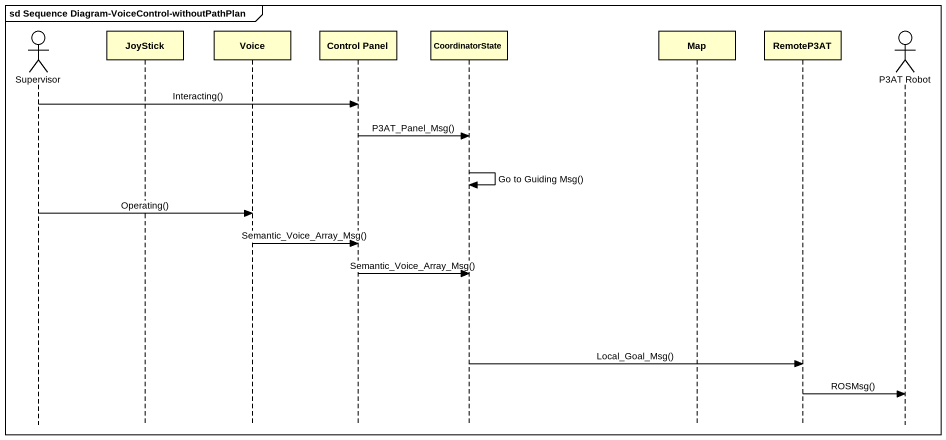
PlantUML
@startuml
mainframe sd Sequence Diagram-VoiceControl-withoutPathPlan
hide footbox
actor Supervisor
participant JoyStick
participant Voice
participant "Control Panel" as Control_Panel
participant CoordinatorState
participant "Map" as Map_
participant RemoteP3AT
actor "P3AT Robot" as P3AT_Robot

Supervisor -> Control_Panel : Interacting()
Control_Panel -> CoordinatorState : P3AT_Panel_Msg()
CoordinatorState -> CoordinatorState : Go to Guiding Msg()
Supervisor -> Voice : Operating()
Voice -> Control_Panel : Semantic_Voice_Array_Msg()
Control_Panel -> CoordinatorState : Semantic_Voice_Array_Msg()
CoordinatorState -> RemoteP3AT : Local_Goal_Msg()
RemoteP3AT -> P3AT_Robot : ROSMsg()
@enduml
